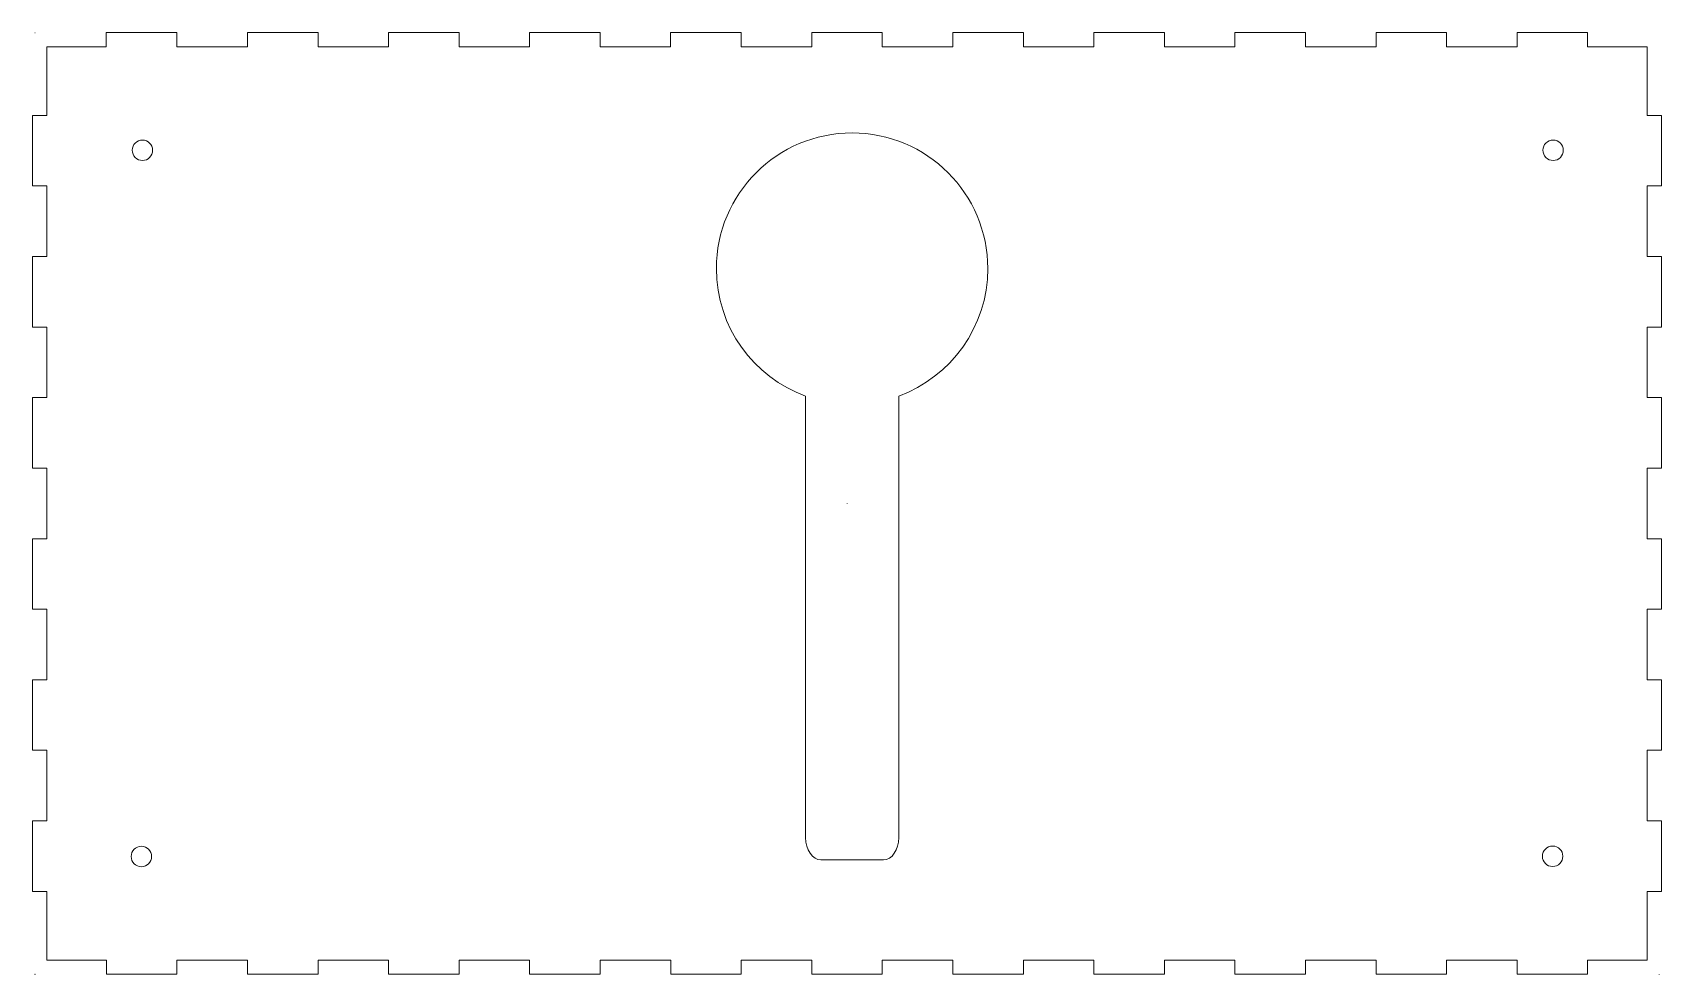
# Model space of a CAD drawing. Header units: inches. Extents: x -7.1 to 6.5, y -3.6 to 4.3.
import ezdxf

# ---------------------------------------------------------------- set-up
doc = ezdxf.new("R2010")
doc.units = ezdxf.units.IN
doc.header["$MEASUREMENT"] = 0
doc.layers.add('Layer 1', color=7, linetype='Continuous')

msp = doc.modelspace()

# ---------------------------------------------------------------- hatches: boundary and pattern name
at = {"layer": 'Layer 1', "true_color": 0x000000}
h = msp.add_hatch(color=18, dxfattribs=at)
edge = h.paths.add_edge_path()
edge.add_spline(control_points=[(-7.11, 4.302), (-7.11, 4.302), (-7.11, 4.302), (-7.11, 4.302), (-7.11, 4.302), (-7.113, 4.302), (-7.113, 4.302), (-7.113, 4.302), (-7.11, 4.302), (-7.11, 4.302), (-7.11, 4.302), (-7.11, 4.302), (-7.11, 4.302)], knot_values=[0, 0, 0, 0, 0.25, 0.25, 0.25, 0.5, 0.5, 0.5, 0.75, 0.75, 0.75, 1, 1, 1, 1], degree=3, periodic=1)
h = msp.add_hatch(color=18, dxfattribs=at)
edge = h.paths.add_edge_path()
edge.add_spline(control_points=[(-0.32, 0.365), (-0.32, 0.365), (-0.32, 0.367), (-0.32, 0.367), (-0.32, 0.367), (-0.32, 0.365), (-0.32, 0.365), (-0.32, 0.365), (-0.32, 0.365), (-0.32, 0.365), (-0.32, 0.365), (-0.32, 0.365), (-0.32, 0.365)], knot_values=[0, 0, 0, 0, 0.25, 0.25, 0.25, 0.5, 0.5, 0.5, 0.75, 0.75, 0.75, 1, 1, 1, 1], degree=3, periodic=1)
h = msp.add_hatch(color=18, dxfattribs=at)
edge = h.paths.add_edge_path()
edge.add_spline(control_points=[(-0.32, 0.365), (-0.32, 0.365), (-0.32, 0.367), (-0.32, 0.367), (-0.32, 0.367), (-0.32, 0.365), (-0.32, 0.365), (-0.32, 0.365), (-0.32, 0.365), (-0.32, 0.365), (-0.32, 0.365), (-0.32, 0.365), (-0.32, 0.365)], knot_values=[0, 0, 0, 0, 0.25, 0.25, 0.25, 0.5, 0.5, 0.5, 0.75, 0.75, 0.75, 1, 1, 1, 1], degree=3, periodic=1)
h = msp.add_hatch(color=18, dxfattribs=at)
edge = h.paths.add_edge_path()
edge.add_spline(control_points=[(-0.32, 0.365), (-0.32, 0.365), (-0.32, 0.367), (-0.32, 0.367), (-0.32, 0.367), (-0.32, 0.365), (-0.32, 0.365), (-0.32, 0.365), (-0.32, 0.365), (-0.32, 0.365), (-0.32, 0.365), (-0.32, 0.365), (-0.32, 0.365)], knot_values=[0, 0, 0, 0, 0.25, 0.25, 0.25, 0.5, 0.5, 0.5, 0.75, 0.75, 0.75, 1, 1, 1, 1], degree=3, periodic=1)
h = msp.add_hatch(color=18, dxfattribs=at)
edge = h.paths.add_edge_path()
edge.add_spline(control_points=[(-7.11, -3.57), (-7.11, -3.57), (-7.11, -3.57), (-7.11, -3.57), (-7.11, -3.57), (-7.113, -3.57), (-7.113, -3.57), (-7.113, -3.57), (-7.11, -3.573), (-7.11, -3.573), (-7.11, -3.573), (-7.11, -3.57), (-7.11, -3.57)], knot_values=[0, 0, 0, 0, 0.25, 0.25, 0.25, 0.5, 0.5, 0.5, 0.75, 0.75, 0.75, 1, 1, 1, 1], degree=3, periodic=1)
h = msp.add_hatch(color=18, dxfattribs=at)
edge = h.paths.add_edge_path()
edge.add_spline(control_points=[(6.472, -3.57), (6.472, -3.57), (6.472, -3.57), (6.472, -3.57), (6.472, -3.57), (6.472, -3.57), (6.472, -3.57), (6.472, -3.57), (6.472, -3.573), (6.472, -3.573), (6.472, -3.573), (6.472, -3.57), (6.472, -3.57)], knot_values=[0, 0, 0, 0, 0.25, 0.25, 0.25, 0.5, 0.5, 0.5, 0.75, 0.75, 0.75, 1, 1, 1, 1], degree=3, periodic=1)

# ---------------------------------------------------------------- linework, layer by layer
at = {"layer": 'Layer 1', "color": 250, "lineweight": 9}
for centre in [(-6.214, 3.319), (5.586, 3.319), (-6.223, -2.587), (5.582, -2.585)]:
    msp.add_ellipse(centre, major_axis=(0, 0.0855), ratio=1, dxfattribs=at)
at = {"layer": 'Layer 1', "color": 1, "lineweight": 9}
msp.add_open_spline([(-0.615, -3.572), (-0.615, -3.572), (-0.025, -3.572), (-0.025, -3.572), (-0.025, -3.572), (-0.025, -3.454), (-0.025, -3.454), (-0.025, -3.454), (0.565, -3.454), (0.565, -3.454), (0.565, -3.454), (0.565, -3.572), (0.565, -3.572), (0.565, -3.572), (1.155, -3.572), (1.155, -3.572), (1.155, -3.572), (1.155, -3.454), (1.155, -3.454), (1.155, -3.454), (1.745, -3.454), (1.745, -3.454), (1.745, -3.454), (1.745, -3.572), (1.745, -3.572), (1.745, -3.572), (2.335, -3.572), (2.335, -3.572), (2.335, -3.572), (2.335, -3.454), (2.335, -3.454), (2.335, -3.454), (2.925, -3.454), (2.925, -3.454), (2.925, -3.454), (2.925, -3.572), (2.925, -3.572), (2.925, -3.572), (3.515, -3.572), (3.515, -3.572), (3.515, -3.572), (3.515, -3.454), (3.515, -3.454), (3.515, -3.454), (4.105, -3.454), (4.105, -3.454), (4.105, -3.454), (4.105, -3.572), (4.105, -3.572), (4.105, -3.572), (4.695, -3.572), (4.695, -3.572), (4.695, -3.572), (4.695, -3.454), (4.695, -3.454), (4.695, -3.454), (5.285, -3.454), (5.285, -3.454), (5.285, -3.454), (5.285, -3.572), (5.285, -3.572), (5.285, -3.572), (5.875, -3.572), (5.875, -3.572), (5.875, -3.572), (5.875, -3.454), (5.875, -3.454), (5.875, -3.454), (6.374, -3.454), (6.374, -3.454), (6.374, -3.454), (6.374, -2.879), (6.374, -2.879), (6.374, -2.879), (6.492, -2.879), (6.492, -2.879), (6.492, -2.879), (6.492, -2.289), (6.492, -2.289), (6.492, -2.289), (6.374, -2.289), (6.374, -2.289), (6.374, -2.289), (6.374, -1.699), (6.374, -1.699), (6.374, -1.699), (6.492, -1.699), (6.492, -1.699), (6.492, -1.699), (6.492, -1.109), (6.492, -1.109), (6.492, -1.109), (6.374, -1.109), (6.374, -1.109), (6.374, -1.109), (6.374, -0.519), (6.374, -0.519), (6.374, -0.519), (6.492, -0.519), (6.492, -0.519), (6.492, -0.519), (6.492, 0.071), (6.492, 0.071), (6.492, 0.071), (6.374, 0.071), (6.374, 0.071), (6.374, 0.071), (6.374, 0.661), (6.374, 0.661), (6.374, 0.661), (6.492, 0.661), (6.492, 0.661), (6.492, 0.661), (6.492, 1.251), (6.492, 1.251), (6.492, 1.251), (6.374, 1.251), (6.374, 1.251), (6.374, 1.251), (6.374, 1.841), (6.374, 1.841), (6.374, 1.841), (6.492, 1.841), (6.492, 1.841), (6.492, 1.841), (6.492, 2.431), (6.492, 2.431), (6.492, 2.431), (6.374, 2.431), (6.374, 2.431), (6.374, 2.431), (6.374, 3.021), (6.374, 3.021), (6.374, 3.021), (6.492, 3.021), (6.492, 3.021), (6.492, 3.021), (6.492, 3.611), (6.492, 3.611), (6.492, 3.611), (6.374, 3.611), (6.374, 3.611), (6.374, 3.611), (6.374, 4.185), (6.374, 4.185), (6.374, 4.185), (5.875, 4.185), (5.875, 4.185), (5.875, 4.185), (5.875, 4.303), (5.875, 4.303), (5.875, 4.303), (5.285, 4.303), (5.285, 4.303), (5.285, 4.303), (5.285, 4.185), (5.285, 4.185), (5.285, 4.185), (4.695, 4.185), (4.695, 4.185), (4.695, 4.185), (4.695, 4.303), (4.695, 4.303), (4.695, 4.303), (4.105, 4.303), (4.105, 4.303), (4.105, 4.303), (4.105, 4.185), (4.105, 4.185), (4.105, 4.185), (3.515, 4.185), (3.515, 4.185), (3.515, 4.185), (3.515, 4.303), (3.515, 4.303), (3.515, 4.303), (2.925, 4.303), (2.925, 4.303), (2.925, 4.303), (2.925, 4.185), (2.925, 4.185), (2.925, 4.185), (2.335, 4.185), (2.335, 4.185), (2.335, 4.185), (2.335, 4.303), (2.335, 4.303), (2.335, 4.303), (1.745, 4.303), (1.745, 4.303), (1.745, 4.303), (1.745, 4.185), (1.745, 4.185), (1.745, 4.185), (1.155, 4.185), (1.155, 4.185), (1.155, 4.185), (1.155, 4.303), (1.155, 4.303), (1.155, 4.303), (0.565, 4.303), (0.565, 4.303), (0.565, 4.303), (0.565, 4.185), (0.565, 4.185), (0.565, 4.185), (-0.025, 4.185), (-0.025, 4.185), (-0.025, 4.185), (-0.025, 4.303), (-0.025, 4.303), (-0.025, 4.303), (-0.616, 4.303), (-0.616, 4.303), (-0.616, 4.303), (-0.616, 4.185), (-0.616, 4.185), (-0.616, 4.185), (-1.205, 4.185), (-1.205, 4.185), (-1.205, 4.185), (-1.205, 4.303), (-1.205, 4.303), (-1.205, 4.303), (-1.796, 4.303), (-1.796, 4.303), (-1.796, 4.303), (-1.796, 4.185), (-1.796, 4.185), (-1.796, 4.185), (-2.385, 4.185), (-2.385, 4.185), (-2.385, 4.185), (-2.385, 4.303), (-2.385, 4.303), (-2.385, 4.303), (-2.976, 4.303), (-2.976, 4.303), (-2.976, 4.303), (-2.976, 4.185), (-2.976, 4.185), (-2.976, 4.185), (-3.565, 4.185), (-3.565, 4.185), (-3.565, 4.185), (-3.565, 4.303), (-3.565, 4.303), (-3.565, 4.303), (-4.156, 4.303), (-4.156, 4.303), (-4.156, 4.303), (-4.156, 4.185), (-4.156, 4.185), (-4.156, 4.185), (-4.745, 4.185), (-4.745, 4.185), (-4.745, 4.185), (-4.745, 4.303), (-4.745, 4.303), (-4.745, 4.303), (-5.336, 4.303), (-5.336, 4.303), (-5.336, 4.303), (-5.336, 4.185), (-5.336, 4.185), (-5.336, 4.185), (-5.925, 4.185), (-5.925, 4.185), (-5.925, 4.185), (-5.925, 4.303), (-5.925, 4.303), (-5.925, 4.303), (-6.516, 4.303), (-6.516, 4.303), (-6.516, 4.303), (-6.516, 4.185), (-6.516, 4.185), (-6.516, 4.185), (-7.015, 4.185), (-7.015, 4.185), (-7.015, 4.185), (-7.015, 3.611), (-7.015, 3.611), (-7.015, 3.611), (-7.133, 3.611), (-7.133, 3.611), (-7.133, 3.611), (-7.133, 3.021), (-7.133, 3.021), (-7.133, 3.021), (-7.015, 3.021), (-7.015, 3.021), (-7.015, 3.021), (-7.015, 2.431), (-7.015, 2.431), (-7.015, 2.431), (-7.133, 2.431), (-7.133, 2.431), (-7.133, 2.431), (-7.133, 1.841), (-7.133, 1.841), (-7.133, 1.841), (-7.015, 1.841), (-7.015, 1.841), (-7.015, 1.841), (-7.015, 1.251), (-7.015, 1.251), (-7.015, 1.251), (-7.133, 1.251), (-7.133, 1.251), (-7.133, 1.251), (-7.133, 0.661), (-7.133, 0.661), (-7.133, 0.661), (-7.015, 0.661), (-7.015, 0.661), (-7.015, 0.661), (-7.015, 0.071), (-7.015, 0.071), (-7.015, 0.071), (-7.133, 0.071), (-7.133, 0.071), (-7.133, 0.071), (-7.133, -0.519), (-7.133, -0.519), (-7.133, -0.519), (-7.015, -0.519), (-7.015, -0.519), (-7.015, -0.519), (-7.015, -1.109), (-7.015, -1.109), (-7.015, -1.109), (-7.133, -1.109), (-7.133, -1.109), (-7.133, -1.109), (-7.133, -1.699), (-7.133, -1.699), (-7.133, -1.699), (-7.015, -1.699), (-7.015, -1.699), (-7.015, -1.699), (-7.015, -2.289), (-7.015, -2.289), (-7.015, -2.289), (-7.133, -2.289), (-7.133, -2.289), (-7.133, -2.289), (-7.133, -2.879), (-7.133, -2.879), (-7.133, -2.879), (-7.015, -2.879), (-7.015, -2.879), (-7.015, -2.879), (-7.015, -3.454), (-7.015, -3.454), (-7.015, -3.454), (-6.515, -3.454), (-6.515, -3.454), (-6.515, -3.454), (-6.515, -3.572), (-6.515, -3.572), (-6.515, -3.572), (-5.925, -3.572), (-5.925, -3.572), (-5.925, -3.572), (-5.925, -3.454), (-5.925, -3.454), (-5.925, -3.454), (-5.335, -3.454), (-5.335, -3.454), (-5.335, -3.454), (-5.335, -3.572), (-5.335, -3.572), (-5.335, -3.572), (-4.745, -3.572), (-4.745, -3.572), (-4.745, -3.572), (-4.745, -3.454), (-4.745, -3.454), (-4.745, -3.454), (-4.155, -3.454), (-4.155, -3.454), (-4.155, -3.454), (-4.155, -3.572), (-4.155, -3.572), (-4.155, -3.572), (-3.565, -3.572), (-3.565, -3.572), (-3.565, -3.572), (-3.565, -3.454), (-3.565, -3.454), (-3.565, -3.454), (-2.975, -3.454), (-2.975, -3.454), (-2.975, -3.454), (-2.975, -3.572), (-2.975, -3.572), (-2.975, -3.572), (-2.385, -3.572), (-2.385, -3.572), (-2.385, -3.572), (-2.385, -3.454), (-2.385, -3.454), (-2.385, -3.454), (-1.795, -3.454), (-1.795, -3.454), (-1.795, -3.454), (-1.795, -3.572), (-1.795, -3.572), (-1.795, -3.572), (-1.205, -3.572), (-1.205, -3.572), (-1.205, -3.572), (-1.205, -3.454), (-1.205, -3.454), (-1.205, -3.454), (-0.615, -3.454), (-0.615, -3.454), (-0.615, -3.454), (-0.615, -3.572), (-0.615, -3.572)], degree=3, knots=[0, 0, 0, 0, 0.007143, 0.007143, 0.007143, 0.014286, 0.014286, 0.014286, 0.021429, 0.021429, 0.021429, 0.028571, 0.028571, 0.028571, 0.035714, 0.035714, 0.035714, 0.042857, 0.042857, 0.042857, 0.05, 0.05, 0.05, 0.057143, 0.057143, 0.057143, 0.064286, 0.064286, 0.064286, 0.071429, 0.071429, 0.071429, 0.078571, 0.078571, 0.078571, 0.085714, 0.085714, 0.085714, 0.092857, 0.092857, 0.092857, 0.1, 0.1, 0.1, 0.107143, 0.107143, 0.107143, 0.114286, 0.114286, 0.114286, 0.121429, 0.121429, 0.121429, 0.128571, 0.128571, 0.128571, 0.135714, 0.135714, 0.135714, 0.142857, 0.142857, 0.142857, 0.15, 0.15, 0.15, 0.157143, 0.157143, 0.157143, 0.164286, 0.164286, 0.164286, 0.171429, 0.171429, 0.171429, 0.178571, 0.178571, 0.178571, 0.185714, 0.185714, 0.185714, 0.192857, 0.192857, 0.192857, 0.2, 0.2, 0.2, 0.207143, 0.207143, 0.207143, 0.214286, 0.214286, 0.214286, 0.221429, 0.221429, 0.221429, 0.228571, 0.228571, 0.228571, 0.235714, 0.235714, 0.235714, 0.242857, 0.242857, 0.242857, 0.25, 0.25, 0.25, 0.257143, 0.257143, 0.257143, 0.264286, 0.264286, 0.264286, 0.271429, 0.271429, 0.271429, 0.278571, 0.278571, 0.278571, 0.285714, 0.285714, 0.285714, 0.292857, 0.292857, 0.292857, 0.3, 0.3, 0.3, 0.307143, 0.307143, 0.307143, 0.314286, 0.314286, 0.314286, 0.321429, 0.321429, 0.321429, 0.328571, 0.328571, 0.328571, 0.335714, 0.335714, 0.335714, 0.342857, 0.342857, 0.342857, 0.35, 0.35, 0.35, 0.357143, 0.357143, 0.357143, 0.364286, 0.364286, 0.364286, 0.371429, 0.371429, 0.371429, 0.378571, 0.378571, 0.378571, 0.385714, 0.385714, 0.385714, 0.392857, 0.392857, 0.392857, 0.4, 0.4, 0.4, 0.407143, 0.407143, 0.407143, 0.414286, 0.414286, 0.414286, 0.421429, 0.421429, 0.421429, 0.428571, 0.428571, 0.428571, 0.435714, 0.435714, 0.435714, 0.442857, 0.442857, 0.442857, 0.45, 0.45, 0.45, 0.457143, 0.457143, 0.457143, 0.464286, 0.464286, 0.464286, 0.471429, 0.471429, 0.471429, 0.478571, 0.478571, 0.478571, 0.485714, 0.485714, 0.485714, 0.492857, 0.492857, 0.492857, 0.5, 0.5, 0.5, 0.507143, 0.507143, 0.507143, 0.514286, 0.514286, 0.514286, 0.521429, 0.521429, 0.521429, 0.528571, 0.528571, 0.528571, 0.535714, 0.535714, 0.535714, 0.542857, 0.542857, 0.542857, 0.55, 0.55, 0.55, 0.557143, 0.557143, 0.557143, 0.564286, 0.564286, 0.564286, 0.571429, 0.571429, 0.571429, 0.578571, 0.578571, 0.578571, 0.585714, 0.585714, 0.585714, 0.592857, 0.592857, 0.592857, 0.6, 0.6, 0.6, 0.607143, 0.607143, 0.607143, 0.614286, 0.614286, 0.614286, 0.621429, 0.621429, 0.621429, 0.628571, 0.628571, 0.628571, 0.635714, 0.635714, 0.635714, 0.642857, 0.642857, 0.642857, 0.65, 0.65, 0.65, 0.657143, 0.657143, 0.657143, 0.664286, 0.664286, 0.664286, 0.671429, 0.671429, 0.671429, 0.678571, 0.678571, 0.678571, 0.685714, 0.685714, 0.685714, 0.692857, 0.692857, 0.692857, 0.7, 0.7, 0.7, 0.707143, 0.707143, 0.707143, 0.714286, 0.714286, 0.714286, 0.721429, 0.721429, 0.721429, 0.728571, 0.728571, 0.728571, 0.735714, 0.735714, 0.735714, 0.742857, 0.742857, 0.742857, 0.75, 0.75, 0.75, 0.757143, 0.757143, 0.757143, 0.764286, 0.764286, 0.764286, 0.771429, 0.771429, 0.771429, 0.778571, 0.778571, 0.778571, 0.785714, 0.785714, 0.785714, 0.792857, 0.792857, 0.792857, 0.8, 0.8, 0.8, 0.807143, 0.807143, 0.807143, 0.814286, 0.814286, 0.814286, 0.821429, 0.821429, 0.821429, 0.828571, 0.828571, 0.828571, 0.835714, 0.835714, 0.835714, 0.842857, 0.842857, 0.842857, 0.85, 0.85, 0.85, 0.857143, 0.857143, 0.857143, 0.864286, 0.864286, 0.864286, 0.871429, 0.871429, 0.871429, 0.878571, 0.878571, 0.878571, 0.885714, 0.885714, 0.885714, 0.892857, 0.892857, 0.892857, 0.9, 0.9, 0.9, 0.907143, 0.907143, 0.907143, 0.914286, 0.914286, 0.914286, 0.921429, 0.921429, 0.921429, 0.928571, 0.928571, 0.928571, 0.935714, 0.935714, 0.935714, 0.942857, 0.942857, 0.942857, 0.95, 0.95, 0.95, 0.957143, 0.957143, 0.957143, 0.964286, 0.964286, 0.964286, 0.971429, 0.971429, 0.971429, 0.978571, 0.978571, 0.978571, 0.985714, 0.985714, 0.985714, 0.992857, 0.992857, 0.992857, 1, 1, 1, 1], dxfattribs=at)
at = {"layer": 'Layer 1', "lineweight": 9}
for points in [[(-7.11, 4.302), (-7.11, 4.302), (-7.11, 4.302), (-7.11, 4.302), (-7.11, 4.302), (-7.113, 4.302), (-7.113, 4.302), (-7.113, 4.302), (-7.11, 4.302), (-7.11, 4.302), (-7.11, 4.302), (-7.11, 4.302), (-7.11, 4.302)], [(-0.32, 0.365), (-0.32, 0.365), (-0.32, 0.367), (-0.32, 0.367), (-0.32, 0.367), (-0.32, 0.365), (-0.32, 0.365), (-0.32, 0.365), (-0.32, 0.365), (-0.32, 0.365), (-0.32, 0.365), (-0.32, 0.365), (-0.32, 0.365)], [(-0.32, 0.365), (-0.32, 0.365), (-0.32, 0.367), (-0.32, 0.367), (-0.32, 0.367), (-0.32, 0.365), (-0.32, 0.365), (-0.32, 0.365), (-0.32, 0.365), (-0.32, 0.365), (-0.32, 0.365), (-0.32, 0.365), (-0.32, 0.365)], [(-0.32, 0.365), (-0.32, 0.365), (-0.32, 0.367), (-0.32, 0.367), (-0.32, 0.367), (-0.32, 0.365), (-0.32, 0.365), (-0.32, 0.365), (-0.32, 0.365), (-0.32, 0.365), (-0.32, 0.365), (-0.32, 0.365), (-0.32, 0.365)], [(-7.11, -3.57), (-7.11, -3.57), (-7.11, -3.57), (-7.11, -3.57), (-7.11, -3.57), (-7.113, -3.57), (-7.113, -3.57), (-7.113, -3.57), (-7.11, -3.573), (-7.11, -3.573), (-7.11, -3.573), (-7.11, -3.57), (-7.11, -3.57)], [(6.472, -3.57), (6.472, -3.57), (6.472, -3.57), (6.472, -3.57), (6.472, -3.57), (6.472, -3.57), (6.472, -3.57), (6.472, -3.57), (6.472, -3.573), (6.472, -3.573), (6.472, -3.573), (6.472, -3.57), (6.472, -3.57)]]:
    msp.add_open_spline(points, degree=3, knots=[0, 0, 0, 0, 0.25, 0.25, 0.25, 0.5, 0.5, 0.5, 0.75, 0.75, 0.75, 1, 1, 1, 1], dxfattribs=at)
at = {"layer": 'Layer 1', "color": 250, "lineweight": 9}
msp.add_open_spline([(0.113, 1.264), (0.113, 1.264), (0.113, -2.428), (0.113, -2.428), (0.113, -2.531), (0.055, -2.615), (-0.015, -2.615), (-0.015, -2.615), (-0.538, -2.615), (-0.538, -2.615), (-0.609, -2.615), (-0.667, -2.531), (-0.667, -2.428), (-0.667, -2.428), (-0.667, 1.263), (-0.667, 1.263), (-1.102, 1.421), (-1.413, 1.839), (-1.413, 2.329), (-1.413, 2.956), (-0.905, 3.464), (-0.278, 3.464), (0.349, 3.464), (0.857, 2.956), (0.857, 2.329), (0.857, 1.84), (0.547, 1.423), (0.113, 1.264)], degree=3, knots=[0, 0, 0, 0, 0.111111, 0.111111, 0.111111, 0.222222, 0.222222, 0.222222, 0.333333, 0.333333, 0.333333, 0.444444, 0.444444, 0.444444, 0.555556, 0.555556, 0.555556, 0.666667, 0.666667, 0.666667, 0.777778, 0.777778, 0.777778, 0.888889, 0.888889, 0.888889, 1, 1, 1, 1], dxfattribs=at)

doc.saveas('drawing.dxf')
